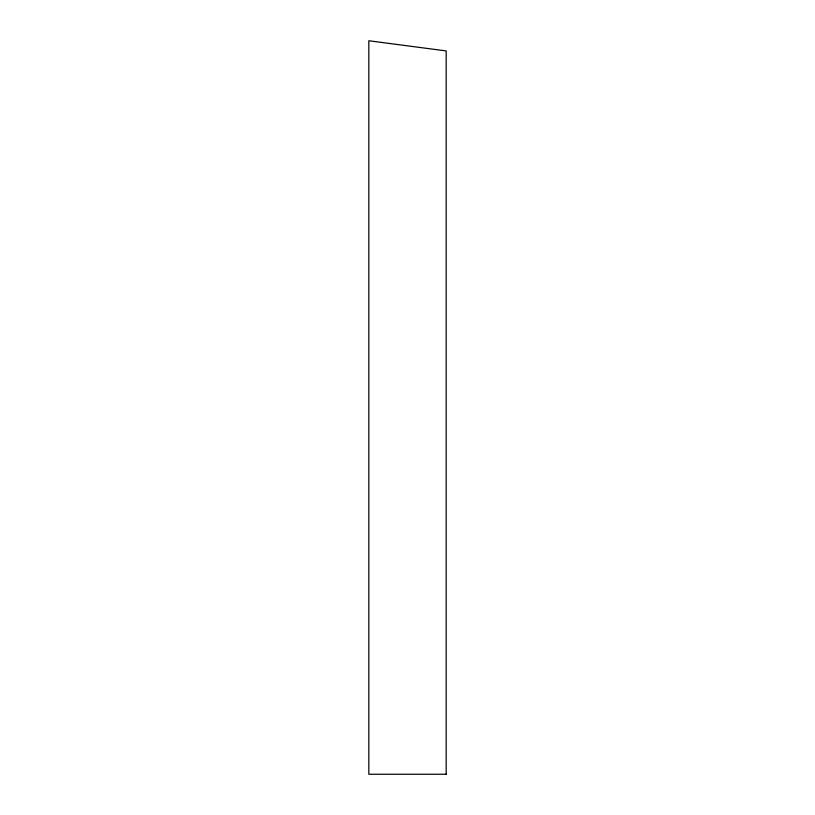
<?xml version="1.0" encoding="UTF-8"?>
<svg xmlns="http://www.w3.org/2000/svg" width="815" height="815" viewBox="0 0 815 815"><rect width="100%" height="100%" fill="white"/><g stroke="black" fill="none" stroke-linecap="round" stroke-linejoin="round"><path stroke-width="1.22" d="M446.172 774.25L368.828 774.25L368.828 40.75L446.172 50.927L446.172 774.25"/></g></svg>
